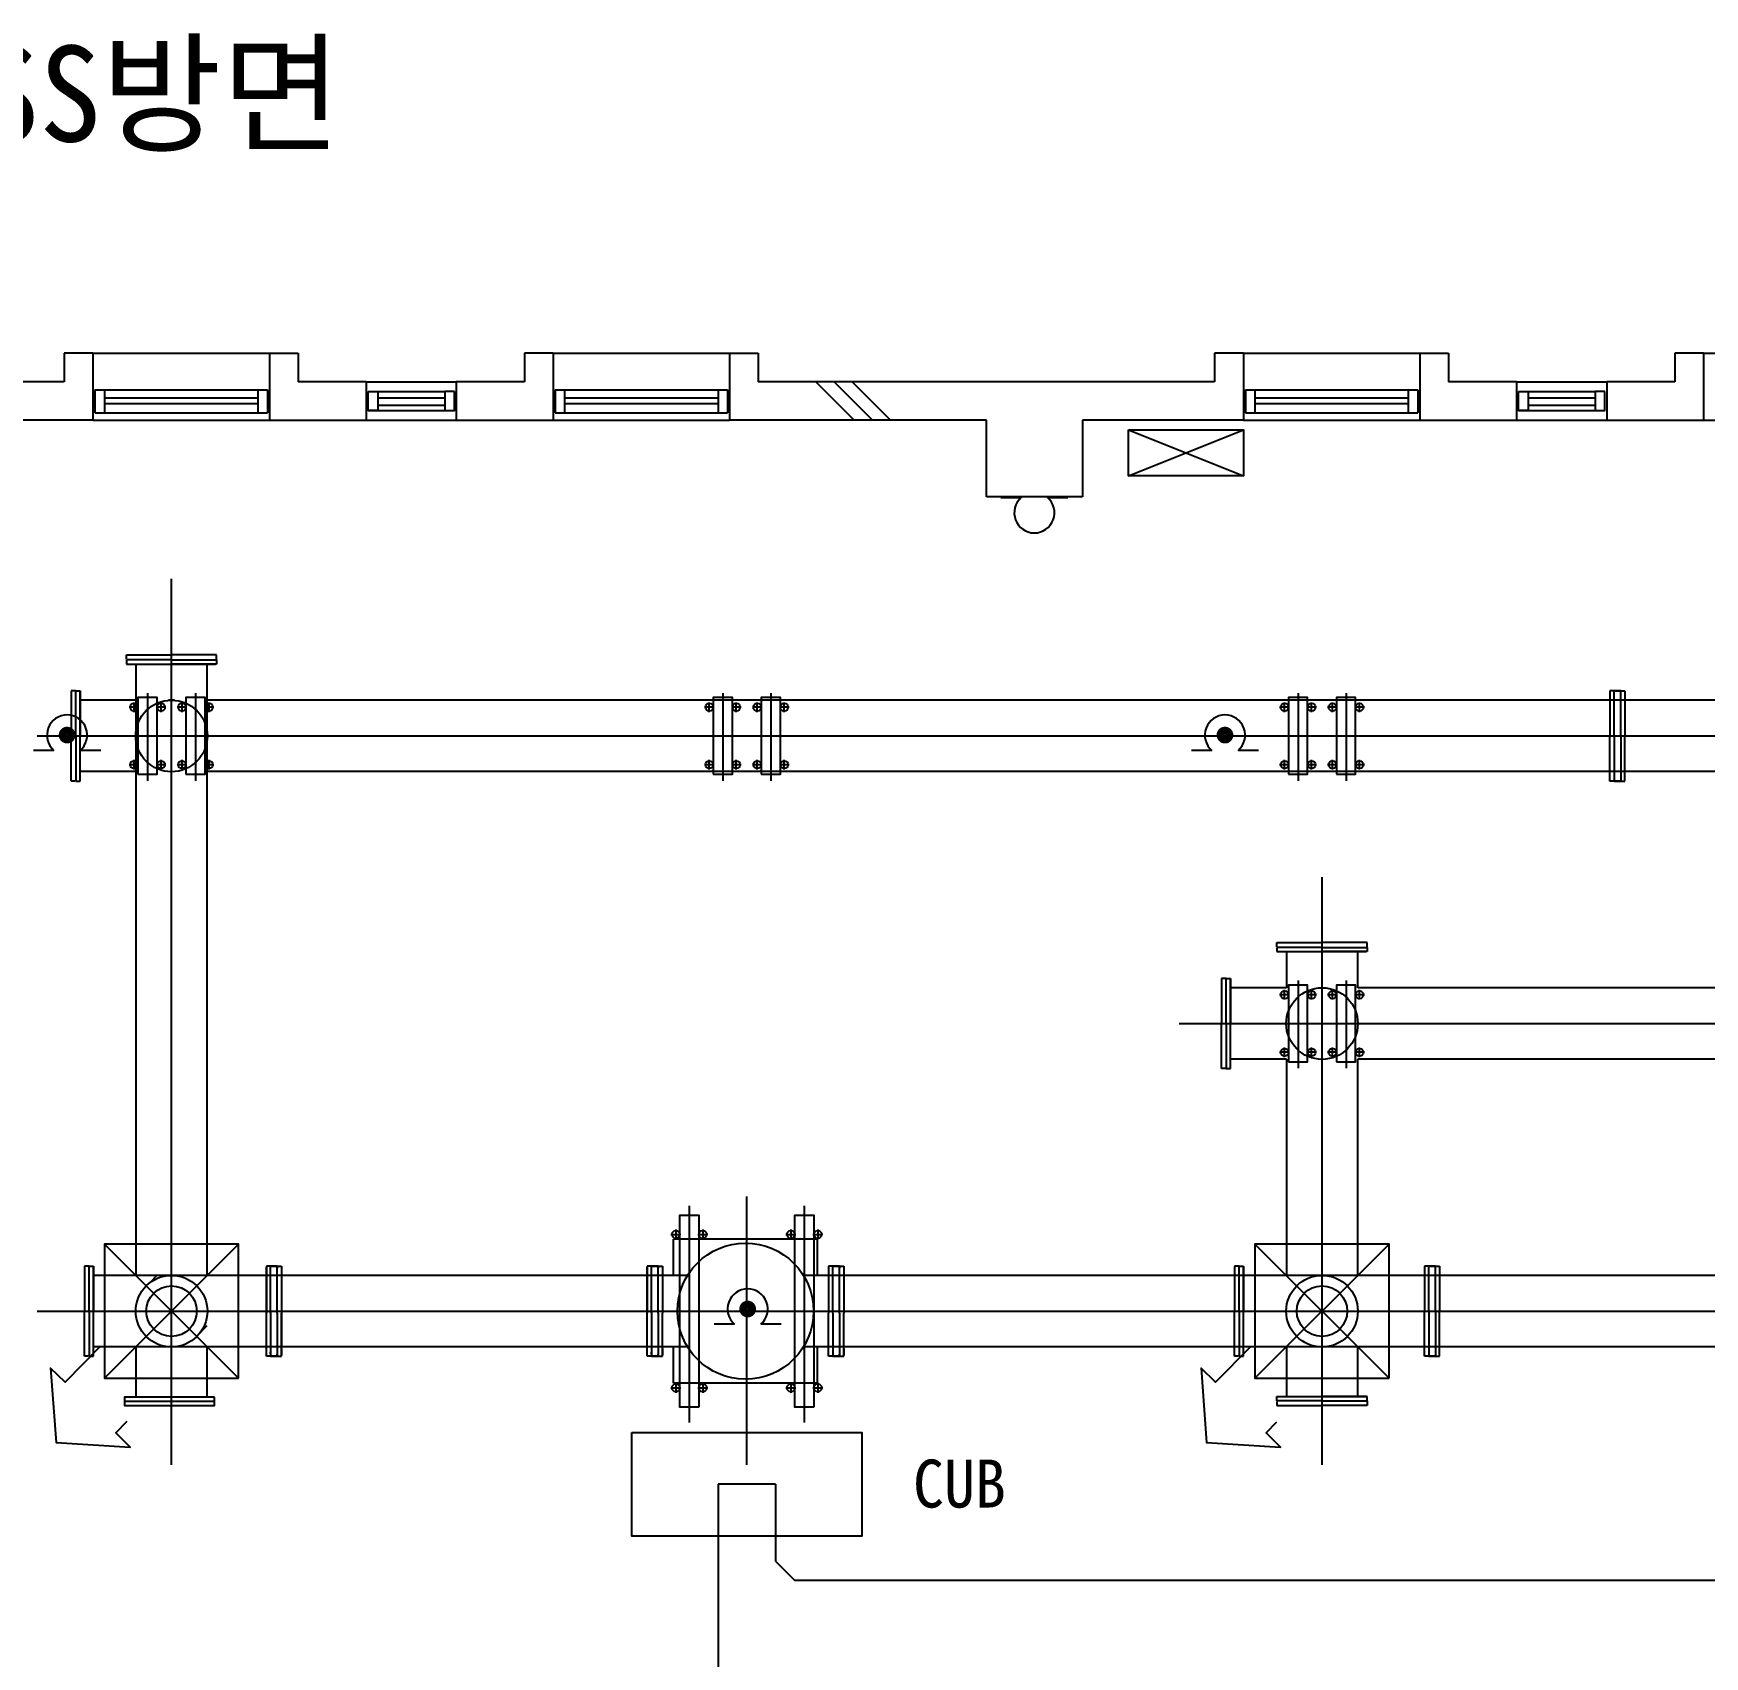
# Model space of a CAD drawing. Header units: millimetres. Extents: x 3254 to 63565, y -370693 to -326973.
# Drawn here: x 12145 to 20860, y -356833 to -348367 of the extents above; entities that cross this region are included whole.
import ezdxf
from ezdxf.enums import TextEntityAlignment as Align

# ---------------------------------------------------------------- set-up
doc = ezdxf.new("R2010")
doc.units = ezdxf.units.MM
doc.layers.add('TN-LEAT', color=3, linetype='Continuous')
doc.layers.add('TZ-BASE', color=253, linetype='Continuous')
doc.styles.get("Standard").update_dxf_attribs({"font": 'GulimChe.ttf'})

msp = doc.modelspace()

# ---------------------------------------------------------------- linework, layer by layer
at = {"layer": 'TZ-BASE'}
for p, q in [((12455.1, -350034.8), (12305.1, -350034.8)), ((12305.1, -350034.8), (12305.1, -350184.8)), ((12455.1, -350034.8), (13375.1, -350034.8)), ((12455.1, -350034.8), (12455.1, -350384.8)), ((13375.1, -350034.8), (13375.1, -350384.8)), ((13375.1, -350034.8), (13525.1, -350034.8)), ((13525.1, -350034.8), (13525.1, -350184.8)), ((14855.1, -350034.8), (14705.1, -350034.8)), ((14705.1, -350034.8), (14705.1, -350184.8)), ((14855.1, -350034.8), (15775.1, -350034.8)), ((14855.1, -350034.8), (14855.1, -350384.8)), ((15775.1, -350034.8), (15775.1, -350384.8)), ((15775.1, -350034.8), (15925.1, -350034.8)), ((15925.1, -350034.8), (15925.1, -350184.8)), ((18455.1, -350034.8), (18305.1, -350034.8)), ((18305.1, -350034.8), (18305.1, -350184.8)), ((18455.1, -350034.8), (19375.1, -350034.8)), ((18455.1, -350034.8), (18455.1, -350384.8)), ((19375.1, -350034.8), (19375.1, -350384.8)), ((19375.1, -350034.8), (19525.1, -350034.8)), ((19525.1, -350034.8), (19525.1, -350184.8)), ((20855.1, -350034.8), (20705.1, -350034.8)), ((20705.1, -350034.8), (20705.1, -350184.8)), ((20855.1, -350034.8), (21775.1, -350034.8)), ((20855.1, -350034.8), (20855.1, -350384.8)), ((12305.1, -350184.8), (11115.1, -350184.8)), ((12465.1, -350226.4), (13365.1, -350226.4)), ((12465.1, -350226.4), (12465.1, -350346.4)), ((12515.1, -350226.4), (12515.1, -350346.4)), ((12515.1, -350268), (13315.1, -350268)), ((13315.1, -350226.4), (13315.1, -350346.4)), ((13365.1, -350226.4), (13365.1, -350346.4)), ((13880.1, -350184.8), (13525.1, -350184.8)), ((13880.1, -350184.8), (14350.1, -350184.8)), ((13880.1, -350184.8), (13880.1, -350384.8)), ((13890.1, -350234.8), (14290.1, -350234.8)), ((13940.1, -350268.2), (14290.1, -350268.2)), ((14705.1, -350184.8), (14350.1, -350184.8)), ((14350.1, -350184.8), (14350.1, -350384.8)), ((14865.1, -350226.4), (15765.1, -350226.4)), ((14865.1, -350226.4), (14865.1, -350346.4)), ((14915.1, -350226.4), (14915.1, -350346.4)), ((14915.1, -350268), (15715.1, -350268)), ((15715.1, -350226.4), (15715.1, -350346.4)), ((15765.1, -350226.4), (15765.1, -350346.4)), ((18305.1, -350184.8), (15925.1, -350184.8)), ((16225.7, -350184.8), (16425.7, -350384.8)), ((16320, -350184.8), (16520, -350384.8)), ((16414.3, -350184.8), (16614.3, -350384.8)), ((18465.1, -350226.4), (19365.1, -350226.4)), ((18465.1, -350226.4), (18465.1, -350346.4)), ((18515.1, -350226.4), (18515.1, -350346.4)), ((18515.1, -350268), (19315.1, -350268)), ((19315.1, -350226.4), (19315.1, -350346.4)), ((19365.1, -350226.4), (19365.1, -350346.4)), ((19880.1, -350184.8), (19525.1, -350184.8)), ((19880.1, -350184.8), (20350.1, -350184.8)), ((19880.1, -350184.8), (19880.1, -350384.8)), ((19890.1, -350234.8), (20290.1, -350234.8)), ((19940.1, -350268.2), (20290.1, -350268.2)), ((20705.1, -350184.8), (20350.1, -350184.8)), ((20350.1, -350184.8), (20350.1, -350384.8)), ((12465.1, -350346.4), (13365.1, -350346.4)), ((12515.1, -350298), (13315.1, -350298)), ((13890.1, -350334.8), (14290.1, -350334.8)), ((13940.1, -350306.5), (14290.1, -350306.5)), ((14865.1, -350346.4), (15765.1, -350346.4)), ((14915.1, -350298), (15715.1, -350298)), ((18465.1, -350346.4), (19365.1, -350346.4)), ((18515.1, -350298), (19315.1, -350298)), ((19890.1, -350334.8), (20290.1, -350334.8)), ((19940.1, -350306.5), (20290.1, -350306.5)), ((12455.1, -350384.8), (11615.1, -350384.8)), ((12455.1, -350384.8), (13375.1, -350384.8)), ((13375.1, -350384.8), (13880.1, -350384.8)), ((13880.1, -350384.8), (14350.1, -350384.8)), ((14350.1, -350384.8), (14855.1, -350384.8)), ((14855.1, -350384.8), (15775.1, -350384.8)), ((17115.1, -350384.8), (15775.1, -350384.8)), ((17115.1, -350784.8), (17115.1, -350384.8)), ((17615.1, -350384.8), (17615.1, -350784.8)), ((18455.1, -350384.8), (17615.1, -350384.8)), ((17855.1, -350674.8), (18455.1, -350434.8)), ((17855.1, -350434.8), (18455.1, -350674.8)), ((18455.1, -350384.8), (19375.1, -350384.8)), ((19375.1, -350384.8), (19880.1, -350384.8)), ((19880.1, -350384.8), (20350.1, -350384.8)), ((20350.1, -350384.8), (20855.1, -350384.8)), ((20855.1, -350384.8), (21775.1, -350384.8)), ((17615.1, -350784.8), (17115.1, -350784.8)), ((17190.1, -350788), (17296.6, -350788)), ((17433.6, -350788), (17540.1, -350788)), ((12865.1, -355834), (12865.1, -351211.8)), ((12630.1, -351631.3), (12630.1, -351609.3)), ((12630.1, -351609.3), (12865.1, -351609.3)), ((12630.1, -351634.3), (12630.1, -351656.3)), ((12630.1, -351656.3), (12865.1, -351656.3)), ((12630.1, -351656.3), (12865.1, -351656.3)), ((12662.2, -351634.3), (12631.1, -351634.3)), ((12865.1, -351634.3), (12631.1, -351634.3)), ((12635.1, -351656.3), (12865.1, -351656.3)), ((12679.1, -351656.3), (12679.1, -354845.6)), ((13100.1, -351609.3), (12865.1, -351609.3)), ((12865.1, -351634.3), (13099.1, -351634.3)), ((13100.1, -351656.3), (12865.1, -351656.3)), ((12865.1, -351656.3), (13095.1, -351656.3)), ((13051.1, -351656.3), (13095.1, -351656.3)), ((13051.1, -354845.6), (13051.1, -351656.3)), ((13068, -351634.3), (13099.1, -351634.3)), ((13100.1, -351634.3), (13100.1, -351609.3)), ((13100.1, -351634.3), (13100.1, -351656.3)), ((12340.9, -351796.6), (12340.9, -352031.6)), ((12365.9, -351796.6), (12340.9, -351796.6)), ((12365.9, -351796.6), (12387.9, -351796.6)), ((12365.9, -352031.6), (12365.9, -351797.6)), ((12365.9, -351828.7), (12365.9, -351797.6)), ((12387.9, -351796.6), (12387.9, -352031.6)), ((12387.9, -352031.6), (12387.9, -351801.6)), ((12387.9, -351845.6), (12387.9, -351801.6)), ((12740.1, -351807.7), (12740.1, -352265.1)), ((12990.1, -351807.7), (12990.1, -352265.1)), ((15740.1, -351807.7), (15740.1, -352265.1)), ((15990.1, -351807.7), (15990.1, -352265.1)), ((18740.1, -351807.7), (18740.1, -352265.1)), ((18990.1, -351807.7), (18990.1, -352265.1)), ((20387.8, -351796.6), (20365.8, -351796.6)), ((20365.8, -351796.6), (20365.8, -352031.6)), ((20387.8, -351806.6), (20387.8, -351797.6)), ((20387.8, -352031.6), (20387.8, -351797.6)), ((20421.8, -351796.6), (20388.8, -351796.6)), ((20388.8, -351796.6), (20421.8, -351796.6)), ((20388.8, -351796.6), (20421.8, -351796.6)), ((20421.8, -351796.6), (20388.8, -351796.6)), ((20422.8, -351796.6), (20444.8, -351796.6)), ((20422.8, -351806.6), (20422.8, -351797.6)), ((20422.8, -352031.6), (20422.8, -351797.6)), ((20444.8, -351796.6), (20444.8, -352031.6)), ((12679.1, -351845.6), (12387.9, -351845.6)), ((12695, -351881.6), (12644.4, -351881.6)), ((12669.7, -351906.9), (12669.7, -351856.3)), ((12835.8, -351881.6), (12785.2, -351881.6)), ((12810.5, -351906.9), (12810.5, -351856.3)), ((12880.7, -351845.6), (12849.5, -351845.6)), ((12945, -351881.6), (12894.4, -351881.6)), ((12919.7, -351906.9), (12919.7, -351856.3)), ((13085.8, -351881.6), (13035.2, -351881.6)), ((24340.9, -351845.6), (13051.1, -351845.6)), ((13060.5, -351906.9), (13060.5, -351856.3)), ((15695, -351881.6), (15644.4, -351881.6)), ((15669.7, -351906.9), (15669.7, -351856.3)), ((15835.8, -351881.6), (15785.2, -351881.6)), ((15810.5, -351906.9), (15810.5, -351856.3)), ((15945, -351881.6), (15894.4, -351881.6)), ((15919.7, -351906.9), (15919.7, -351856.3)), ((16085.8, -351881.6), (16035.2, -351881.6)), ((16060.5, -351906.9), (16060.5, -351856.3)), ((18695, -351881.6), (18644.4, -351881.6)), ((18669.7, -351906.9), (18669.7, -351856.3)), ((18835.8, -351881.6), (18785.2, -351881.6)), ((18810.5, -351906.9), (18810.5, -351856.3)), ((18945, -351881.6), (18894.4, -351881.6)), ((18919.7, -351906.9), (18919.7, -351856.3)), ((19085.8, -351881.6), (19035.2, -351881.6)), ((19060.5, -351906.9), (19060.5, -351856.3)), ((12165.1, -352031.6), (49498, -352031.6)), ((12340.9, -352266.6), (12340.9, -352031.6)), ((12365.9, -352031.6), (12365.9, -352265.6)), ((12387.9, -352266.6), (12387.9, -352031.6)), ((12387.9, -352266.6), (12387.9, -352031.6)), ((12387.9, -352261.6), (12387.9, -352031.6)), ((20365.8, -352266.6), (20365.8, -352031.6)), ((20387.8, -352031.6), (20387.8, -352265.6)), ((20422.8, -352031.6), (20422.8, -352265.6)), ((20444.8, -352266.6), (20444.8, -352031.6)), ((12252, -352106.7), (12145.5, -352106.7)), ((12495.5, -352106.7), (12389, -352106.7)), ((12695, -352181.6), (12644.4, -352181.6)), ((12669.7, -352206.9), (12669.7, -352156.3)), ((12835.8, -352181.6), (12785.2, -352181.6)), ((12810.5, -352206.9), (12810.5, -352156.3)), ((12945, -352181.6), (12894.4, -352181.6)), ((12919.7, -352206.9), (12919.7, -352156.3)), ((13085.8, -352181.6), (13035.2, -352181.6)), ((13060.5, -352206.9), (13060.5, -352156.3)), ((15695, -352181.6), (15644.4, -352181.6)), ((15669.7, -352206.9), (15669.7, -352156.3)), ((15835.8, -352181.6), (15785.2, -352181.6)), ((15810.5, -352206.9), (15810.5, -352156.3)), ((15945, -352181.6), (15894.4, -352181.6)), ((15919.7, -352206.9), (15919.7, -352156.3)), ((16085.8, -352181.6), (16035.2, -352181.6)), ((16060.5, -352206.9), (16060.5, -352156.3)), ((18290.4, -352106.7), (18183.9, -352106.7)), ((18533.9, -352106.7), (18427.4, -352106.7)), ((18695, -352181.6), (18644.4, -352181.6)), ((18669.7, -352206.9), (18669.7, -352156.3)), ((18835.8, -352181.6), (18785.2, -352181.6)), ((18810.5, -352206.9), (18810.5, -352156.3)), ((18945, -352181.6), (18894.4, -352181.6)), ((18919.7, -352206.9), (18919.7, -352156.3)), ((19085.8, -352181.6), (19035.2, -352181.6)), ((19060.5, -352206.9), (19060.5, -352156.3)), ((12362.9, -352266.6), (12340.9, -352266.6)), ((12365.9, -352234.6), (12365.9, -352265.6)), ((12365.9, -352266.6), (12387.9, -352266.6)), ((12679.1, -352217.6), (12387.9, -352217.6)), ((24340.9, -352217.6), (13051.1, -352217.6)), ((20387.8, -352266.6), (20365.8, -352266.6)), ((20387.8, -352256.6), (20387.8, -352265.6)), ((20387.8, -352256.6), (20387.8, -352265.6)), ((20421.8, -352266.6), (20388.8, -352266.6)), ((20388.8, -352266.6), (20421.8, -352266.6)), ((20388.8, -352266.6), (20421.8, -352266.6)), ((20421.8, -352266.6), (20388.8, -352266.6)), ((20422.8, -352256.6), (20422.8, -352265.6)), ((20422.8, -352266.6), (20444.8, -352266.6)), ((18865.1, -355834), (18865.1, -352767.7)), ((18630.1, -353131.3), (18630.1, -353109.3)), ((18630.1, -353109.3), (18865.1, -353109.3)), ((18630.1, -353134.3), (18630.1, -353156.3)), ((18662.2, -353134.3), (18631.1, -353134.3)), ((18865.1, -353134.3), (18631.1, -353134.3)), ((19100.1, -353109.3), (18865.1, -353109.3)), ((18865.1, -353134.3), (19099.1, -353134.3)), ((19068, -353134.3), (19099.1, -353134.3)), ((19100.1, -353134.3), (19100.1, -353109.3)), ((19100.1, -353134.3), (19100.1, -353156.3)), ((18630.1, -353156.3), (18865.1, -353156.3)), ((18630.1, -353156.3), (18865.1, -353156.3)), ((18635.1, -353156.3), (18865.1, -353156.3)), ((18679.1, -353156.3), (18679.1, -353345.6)), ((19100.1, -353156.3), (18865.1, -353156.3)), ((18865.1, -353156.3), (19095.1, -353156.3)), ((19051.1, -353156.3), (19095.1, -353156.3)), ((19051.1, -353345.6), (19051.1, -353156.3)), ((18340.9, -353296.6), (18340.9, -353531.6)), ((18365.9, -353296.6), (18340.9, -353296.6)), ((18365.9, -353296.6), (18387.9, -353296.6)), ((18365.9, -353531.6), (18365.9, -353297.6)), ((18365.9, -353328.7), (18365.9, -353297.6)), ((18387.9, -353296.6), (18387.9, -353531.6)), ((18387.9, -353531.6), (18387.9, -353301.6)), ((18387.9, -353345.6), (18387.9, -353301.6)), ((18740.1, -353307.7), (18740.1, -353765.1)), ((18990.1, -353307.7), (18990.1, -353765.1)), ((18679.1, -353345.6), (18387.9, -353345.6)), ((18695, -353381.6), (18644.4, -353381.6)), ((18669.7, -353406.9), (18669.7, -353356.3)), ((18835.8, -353381.6), (18785.2, -353381.6)), ((18810.5, -353406.9), (18810.5, -353356.3)), ((18945, -353381.6), (18894.4, -353381.6)), ((18919.7, -353406.9), (18919.7, -353356.3)), ((19085.8, -353381.6), (19035.2, -353381.6)), ((30340.9, -353345.6), (19051.1, -353345.6)), ((19060.5, -353406.9), (19060.5, -353356.3)), ((18120.2, -353531.6), (55478.5, -353531.6)), ((18340.9, -353766.6), (18340.9, -353531.6)), ((18365.9, -353531.6), (18365.9, -353765.6)), ((18387.9, -353766.6), (18387.9, -353531.6)), ((18387.9, -353766.6), (18387.9, -353531.6)), ((18387.9, -353761.6), (18387.9, -353531.6)), ((18669.7, -353706.9), (18669.7, -353656.3)), ((18810.5, -353706.9), (18810.5, -353656.3)), ((18919.7, -353706.9), (18919.7, -353656.3)), ((19060.5, -353706.9), (19060.5, -353656.3)), ((18365.9, -353734.6), (18365.9, -353765.6)), ((18679.1, -353717.6), (18387.9, -353717.6)), ((18695, -353681.6), (18644.4, -353681.6)), ((18679.1, -353717.6), (18679.1, -354845.6)), ((18835.8, -353681.6), (18785.2, -353681.6)), ((18945, -353681.6), (18894.4, -353681.6)), ((19085.8, -353681.6), (19035.2, -353681.6)), ((19051.1, -354845.6), (19051.1, -353717.6)), ((30340.9, -353717.6), (19051.1, -353717.6)), ((18362.9, -353766.6), (18340.9, -353766.6)), ((18365.9, -353766.6), (18387.9, -353766.6)), ((15865.1, -355834), (15865.1, -354432.8)), ((15565.1, -354481.6), (15565.1, -355611.7)), ((16165.1, -354481.6), (16165.1, -355611.7)), ((15494.7, -354606.3), (15494.7, -354656.9)), ((15635.5, -354606.3), (15635.5, -354656.9)), ((16094.7, -354606.3), (16094.7, -354656.9)), ((16235.5, -354606.3), (16235.5, -354656.9)), ((13215.1, -354681.6), (12515.1, -355381.6)), ((13215.1, -355381.6), (12515.1, -354681.6)), ((13215.1, -354681.6), (12515.1, -355381.6)), ((13215.1, -355381.6), (12515.1, -354681.6)), ((15469.4, -354631.6), (15520, -354631.6)), ((16233.4, -354656.6), (15483.4, -354656.6)), ((15483.4, -354845.6), (15483.4, -354656.6)), ((15610.2, -354631.6), (15660.8, -354631.6)), ((16069.4, -354631.6), (16120, -354631.6)), ((16210.2, -354631.6), (16260.8, -354631.6)), ((16233.4, -354845.6), (16233.4, -354656.6)), ((19215.1, -354681.6), (18515.1, -355381.6)), ((19215.1, -355381.6), (18515.1, -354681.6)), ((19215.1, -354681.6), (18515.1, -355381.6)), ((19215.1, -355381.6), (18515.1, -354681.6)), ((12410.4, -354796.6), (12410.4, -355031.6)), ((12435.4, -354796.6), (12410.4, -354796.6)), ((12435.4, -354796.6), (12457.4, -354796.6)), ((12435.4, -355031.6), (12435.4, -354797.6)), ((12435.4, -354828.7), (12435.4, -354797.6)), ((12457.4, -354796.6), (12457.4, -355031.6)), ((13381.7, -354796.6), (13359.7, -354796.6)), ((13359.7, -354796.6), (13359.7, -355042.1)), ((13381.7, -354806.6), (13381.7, -354797.6)), ((13381.7, -355042.1), (13381.7, -354797.6)), ((13415.7, -354796.6), (13382.7, -354796.6)), ((13382.7, -354796.6), (13415.7, -354796.6)), ((13416.7, -354796.6), (13438.7, -354796.6)), ((13416.7, -354839.1), (13416.7, -354797.6)), ((13416.7, -354797.6), (13416.7, -354806.6)), ((13416.7, -354797.6), (13416.7, -354806.6)), ((13416.7, -355042.1), (13416.7, -354797.6)), ((13438.7, -354796.6), (13438.7, -355042.1)), ((15346.4, -354796.6), (15346.4, -355042.1)), ((15368.4, -354796.6), (15346.4, -354796.6)), ((15368.4, -354806.6), (15368.4, -354797.6)), ((15368.4, -355042.1), (15368.4, -354797.6)), ((15402.4, -354796.6), (15369.4, -354796.6)), ((15369.4, -354796.6), (15402.4, -354796.6)), ((15403.4, -354796.6), (15425.4, -354796.6)), ((15403.4, -354839.2), (15403.4, -354797.6)), ((15403.4, -354797.6), (15403.4, -354806.6)), ((15403.4, -354797.6), (15403.4, -354806.6)), ((15403.4, -355042.1), (15403.4, -354797.6)), ((15425.4, -354796.6), (15425.4, -355042.1)), ((16313.4, -354796.6), (16291.4, -354796.6)), ((16291.4, -354796.6), (16291.4, -355042.1)), ((16313.4, -354806.6), (16313.4, -354797.6)), ((16313.4, -355042.1), (16313.4, -354797.6)), ((16314.4, -354796.6), (16347.4, -354796.6)), ((16347.4, -354796.6), (16314.4, -354796.6)), ((16348.4, -354796.6), (16370.4, -354796.6)), ((16348.4, -354797.6), (16348.4, -354806.6)), ((16348.4, -354797.6), (16348.4, -354806.6)), ((16348.4, -354839.2), (16348.4, -354797.6)), ((16348.4, -355042.1), (16348.4, -354797.6)), ((16370.4, -354796.6), (16370.4, -355042.1)), ((16370.4, -354796.6), (16370.4, -355042.1)), ((18408.1, -354796.6), (18408.1, -355031.6)), ((18433.1, -354796.6), (18408.1, -354796.6)), ((18433.1, -354796.6), (18455.1, -354796.6)), ((18433.1, -355031.6), (18433.1, -354797.6)), ((18433.1, -354828.7), (18433.1, -354797.6)), ((18455.1, -354796.6), (18455.1, -355031.6)), ((19421.3, -354796.6), (19399.3, -354796.6)), ((19399.3, -354796.6), (19399.3, -355031.6)), ((19421.3, -354806.6), (19421.3, -354797.6)), ((19421.3, -355031.6), (19421.3, -354797.6)), ((19455.3, -354796.6), (19422.3, -354796.6)), ((19422.3, -354796.6), (19455.3, -354796.6)), ((19422.3, -354796.6), (19455.3, -354796.6)), ((19455.3, -354796.6), (19422.3, -354796.6)), ((19456.3, -354796.6), (19478.3, -354796.6)), ((19456.3, -354806.6), (19456.3, -354797.6)), ((19456.3, -355031.6), (19456.3, -354797.6)), ((19478.3, -354796.6), (19478.3, -355031.6)), ((12457.4, -355031.6), (12457.4, -354801.6)), ((12457.4, -354845.6), (12457.4, -354801.6)), ((15556, -354845.6), (12457.4, -354845.6)), ((13359.7, -355042.1), (13359.7, -354801.6)), ((13438.7, -354801.6), (13438.7, -355042.1)), ((13438.7, -354845.6), (13438.7, -355217.6)), ((15346.4, -355042.1), (15346.4, -354801.6)), ((15425.4, -354801.6), (15425.4, -355042.1)), ((15556, -354845.6), (15425.4, -354845.6)), ((16291.4, -354845.6), (16160.7, -354845.6)), ((21556, -354845.6), (16160.7, -354845.6)), ((16370.4, -354801.6), (16370.4, -355042.1)), ((18455.1, -355031.6), (18455.1, -354801.6)), ((18455.1, -354845.6), (18455.1, -354801.6)), ((12165.1, -355031.6), (55478.5, -355031.6)), ((12410.4, -355266.6), (12410.4, -355031.6)), ((12435.4, -355031.6), (12435.4, -355265.6)), ((12457.4, -355266.6), (12457.4, -355031.6)), ((12457.4, -355266.6), (12457.4, -355031.6)), ((12457.4, -355261.6), (12457.4, -355031.6)), ((12600.3, -355031.6), (13140, -355031.6)), ((13359.7, -355256), (13359.7, -355031.6)), ((13359.7, -355266.6), (13359.7, -355042.1)), ((13381.7, -355031.6), (13381.7, -355255)), ((13381.7, -355042.1), (13381.7, -355265.6)), ((13416.7, -355042.1), (13416.7, -355265.6)), ((13438.7, -355266.6), (13438.7, -355042.1)), ((13438.7, -355266.6), (13438.7, -355042.1)), ((15346.4, -355256.1), (15346.4, -355031.6)), ((15346.4, -355266.6), (15346.4, -355042.1)), ((15368.4, -355031.6), (15368.4, -355255.1)), ((15368.4, -355042.1), (15368.4, -355265.6)), ((15403.4, -355042.1), (15403.4, -355265.6)), ((15425.4, -355266.6), (15425.4, -355042.1)), ((15425.4, -355266.6), (15425.4, -355042.1)), ((16291.4, -355266.6), (16291.4, -355042.1)), ((16313.4, -355042.1), (16313.4, -355265.6)), ((16348.4, -355042.1), (16348.4, -355265.6)), ((16370.4, -355266.6), (16370.4, -355042.1)), ((18408.1, -355266.6), (18408.1, -355031.6)), ((18433.1, -355031.6), (18433.1, -355265.6)), ((18455.1, -355266.6), (18455.1, -355031.6)), ((18455.1, -355266.6), (18455.1, -355031.6)), ((18455.1, -355261.6), (18455.1, -355031.6)), ((18600.3, -355031.6), (19140, -355031.6)), ((19399.3, -355266.6), (19399.3, -355031.6)), ((19421.3, -355031.6), (19421.3, -355265.6)), ((19456.3, -355031.6), (19456.3, -355265.6)), ((19478.3, -355266.6), (19478.3, -355031.6)), ((15801.2, -355100.2), (15694.7, -355100.2)), ((16044.7, -355100.2), (15938.2, -355100.2)), ((12435.4, -355234.6), (12435.4, -355265.6)), ((15556, -355217.6), (12457.4, -355217.6)), ((12679.1, -355217.6), (12679.1, -355480.4)), ((13051.1, -355480.4), (13051.1, -355217.6)), ((13381.7, -355234.5), (13381.7, -355255)), ((13438.7, -355227.1), (13438.7, -355261.6)), ((15368.4, -355234.5), (15368.4, -355255.1)), ((15403.4, -355234.5), (15403.4, -355265.6)), ((15556, -355217.6), (15425.4, -355217.6)), ((15425.4, -355227.1), (15425.4, -355261.6)), ((15483.4, -355406.6), (15483.4, -355217.6)), ((16291.4, -355217.6), (16160.7, -355217.6)), ((21556, -355217.6), (16160.7, -355217.6)), ((16233.4, -355406.6), (16233.4, -355217.6)), ((16370.4, -355227.1), (16370.4, -355261.6)), ((18433.1, -355234.6), (18433.1, -355265.6)), ((18679.1, -355217.6), (18679.1, -355477.4)), ((19051.1, -355477.4), (19051.1, -355217.6)), ((12432.4, -355266.6), (12410.4, -355266.6)), ((12435.4, -355266.6), (12457.4, -355266.6)), ((13381.7, -355266.6), (13359.7, -355266.6)), ((13381.7, -355246), (13381.7, -355255)), ((13381.7, -355255), (13381.7, -355246)), ((13381.7, -355256.6), (13381.7, -355265.6)), ((13415.7, -355266.6), (13382.7, -355266.6)), ((13382.7, -355266.6), (13415.7, -355266.6)), ((13416.7, -355245), (13416.7, -355265.6)), ((13416.7, -355265.6), (13416.7, -355256.6)), ((13416.7, -355265.6), (13416.7, -355256.6)), ((13416.7, -355266.6), (13438.7, -355266.6)), ((15368.4, -355266.6), (15346.4, -355266.6)), ((15368.4, -355246.1), (15368.4, -355255.1)), ((15368.4, -355255.1), (15368.4, -355246.1)), ((15368.4, -355256.6), (15368.4, -355265.6)), ((15402.4, -355266.6), (15369.4, -355266.6)), ((15369.4, -355266.6), (15402.4, -355266.6)), ((15403.4, -355265.6), (15403.4, -355256.6)), ((15403.4, -355265.6), (15403.4, -355256.6)), ((15403.4, -355266.6), (15425.4, -355266.6)), ((16313.4, -355266.6), (16291.4, -355266.6)), ((16313.4, -355256.6), (16313.4, -355265.6)), ((16314.4, -355266.6), (16347.4, -355266.6)), ((16347.4, -355266.6), (16314.4, -355266.6)), ((16348.4, -355245), (16348.4, -355265.6)), ((16348.4, -355265.6), (16348.4, -355256.6)), ((16348.4, -355265.6), (16348.4, -355256.6)), ((16348.4, -355266.6), (16370.4, -355266.6)), ((18430.1, -355266.6), (18408.1, -355266.6)), ((18433.1, -355266.6), (18455.1, -355266.6)), ((19421.3, -355266.6), (19399.3, -355266.6)), ((19421.3, -355256.6), (19421.3, -355265.6)), ((19421.3, -355256.6), (19421.3, -355265.6)), ((19455.3, -355266.6), (19422.3, -355266.6)), ((19422.3, -355266.6), (19455.3, -355266.6)), ((19422.3, -355266.6), (19455.3, -355266.6)), ((19455.3, -355266.6), (19422.3, -355266.6)), ((19456.3, -355256.6), (19456.3, -355265.6)), ((19456.3, -355266.6), (19478.3, -355266.6)), ((16233.4, -355406.6), (15483.4, -355406.6)), ((15494.7, -355406.3), (15494.7, -355456.9)), ((15635.5, -355406.3), (15635.5, -355456.9)), ((16094.7, -355406.3), (16094.7, -355456.9)), ((16235.5, -355406.3), (16235.5, -355456.9)), ((15469.4, -355431.6), (15520, -355431.6)), ((15610.2, -355431.6), (15660.8, -355431.6)), ((16069.4, -355431.6), (16120, -355431.6)), ((16210.2, -355431.6), (16260.8, -355431.6)), ((18630.1, -355499.4), (18630.1, -355477.4)), ((18630.1, -355477.4), (18865.1, -355477.4)), ((18630.1, -355477.4), (18865.1, -355477.4)), ((18635.1, -355477.4), (18865.1, -355477.4)), ((19100.1, -355477.4), (18865.1, -355477.4)), ((18865.1, -355477.4), (19095.1, -355477.4)), ((19051.1, -355477.4), (19095.1, -355477.4)), ((19100.1, -355499.4), (19100.1, -355477.4)), ((13089.6, -355502.4), (12619.6, -355502.4)), ((18630.1, -355502.4), (18630.1, -355524.4)), ((18630.1, -355524.4), (18865.1, -355524.4)), ((18662.2, -355499.4), (18631.1, -355499.4)), ((18865.1, -355499.4), (18631.1, -355499.4)), ((18865.1, -355499.4), (19099.1, -355499.4)), ((19100.1, -355524.4), (18865.1, -355524.4)), ((19068, -355499.4), (19099.1, -355499.4)), ((19100.1, -355499.4), (19100.1, -355524.4)), ((15715.1, -355934.8), (15715.1, -357034.8)), ((16015.1, -355934.8), (15715.1, -355934.8)), ((16015.1, -355934.8), (16015.1, -356334.8)), ((16015.1, -356334.8), (16114.4, -356434.8)), ((16114.4, -356434.8), (21615, -356434.8))]:
    msp.add_line(p, q, dxfattribs=at)
for points in [[(13890.1, -350234.8), (13940.1, -350234.8), (13940.1, -350334.8), (13890.1, -350334.8)], [(14340.1, -350234.8), (14290.1, -350234.8), (14290.1, -350334.8), (14340.1, -350334.8)], [(19890.1, -350234.8), (19940.1, -350234.8), (19940.1, -350334.8), (19890.1, -350334.8)], [(20340.1, -350234.8), (20290.1, -350234.8), (20290.1, -350334.8), (20340.1, -350334.8)], [(17855.1, -350434.8), (18455.1, -350434.8), (18455.1, -350674.8), (17855.1, -350674.8)], [(12690.1, -352231.6), (12790.1, -352231.6), (12790.1, -351831.6), (12690.1, -351831.6)], [(12940.1, -352231.6), (13040.1, -352231.6), (13040.1, -351831.6), (12940.1, -351831.6)], [(15690.1, -352231.6), (15790.1, -352231.6), (15790.1, -351831.6), (15690.1, -351831.6)], [(15940.1, -352231.6), (16040.1, -352231.6), (16040.1, -351831.6), (15940.1, -351831.6)], [(18690.1, -352231.6), (18790.1, -352231.6), (18790.1, -351831.6), (18690.1, -351831.6)], [(18940.1, -352231.6), (19040.1, -352231.6), (19040.1, -351831.6), (18940.1, -351831.6)], [(18690.1, -353731.6), (18790.1, -353731.6), (18790.1, -353331.6), (18690.1, -353331.6)], [(18940.1, -353731.6), (19040.1, -353731.6), (19040.1, -353331.6), (18940.1, -353331.6)], [(15615.1, -355531.6), (15515.1, -355531.6), (15515.1, -354531.6), (15615.1, -354531.6)], [(16215.1, -355531.6), (16115.1, -355531.6), (16115.1, -354531.6), (16215.1, -354531.6)], [(13215.1, -355381.6), (13215.1, -354681.6), (12515.1, -354681.6), (12515.1, -355381.6)], [(13215.1, -355381.6), (13215.1, -354681.6), (12515.1, -354681.6), (12515.1, -355381.6)], [(19215.1, -355381.6), (19215.1, -354681.6), (18515.1, -354681.6), (18515.1, -355381.6)], [(19215.1, -355381.6), (19215.1, -354681.6), (18515.1, -354681.6), (18515.1, -355381.6)], [(13089.6, -355480.4), (12619.6, -355480.4), (12619.6, -355524.4), (13089.6, -355524.4)], [(15265.1, -355664.8), (16465.1, -355664.8), (16465.1, -356204.8), (15265.1, -356204.8)]]:
    msp.add_lwpolyline(points, close=True, dxfattribs=at)
at = {"layer": 'TZ-BASE', "const_width": 41.4}
for points in [[(12297.5, -352027.1, -1), (12343.5, -352027.1, -1)], [(18335.9, -352027.1, -1), (18381.9, -352027.1, -1)], [(15846.7, -355020.6, -1), (15892.7, -355020.6, -1)]]:
    msp.add_lwpolyline(points, format="xyb", close=True, dxfattribs=at)
at = {"layer": 'TZ-BASE'}
for points in [[(12788.4, -354845.6), (12751.2, -354883.7)], [(12994.7, -355163.8), (13051.1, -355106.5)], [(12491.9, -355217.6), (12309.8, -355402.8), (12234.2, -355329.3), (12262.8, -355717.2), (12649.3, -355740.2), (12573.7, -355666.7), (12633.6, -355605.2)], [(18491.9, -355217.6), (18309.8, -355402.8), (18234.2, -355329.3), (18262.8, -355717.2), (18649.3, -355740.2), (18573.7, -355666.7), (18630.1, -355608.8)]]:
    msp.add_lwpolyline(points, dxfattribs=at)
for centre, radius in [((12669.7, -351881.6), 20.4), ((12865.1, -352031.6), 186.7), ((12810.5, -351881.6), 20.4), ((12919.7, -351881.6), 20.4), ((13060.5, -351881.6), 20.4), ((15669.7, -351881.6), 20.4), ((15810.5, -351881.6), 20.4), ((15919.7, -351881.6), 20.4), ((16060.5, -351881.6), 20.4), ((18669.7, -351881.6), 20.4), ((18810.5, -351881.6), 20.4), ((18919.7, -351881.6), 20.4), ((19060.5, -351881.6), 20.4), ((12669.7, -352181.6), 20.4), ((12810.5, -352181.6), 20.4), ((12919.7, -352181.6), 20.4), ((13060.5, -352181.6), 20.4), ((15669.7, -352181.6), 20.4), ((15810.5, -352181.6), 20.4), ((15919.7, -352181.6), 20.4), ((16060.5, -352181.6), 20.4), ((18669.7, -352181.6), 20.4), ((18810.5, -352181.6), 20.4), ((18919.7, -352181.6), 20.4), ((19060.5, -352181.6), 20.4), ((18669.7, -353381.6), 20.4), ((18865.1, -353531.6), 186.7), ((18810.5, -353381.6), 20.4), ((18919.7, -353381.6), 20.4), ((19060.5, -353381.6), 20.4), ((18669.7, -353681.6), 20.4), ((18810.5, -353681.6), 20.4), ((18919.7, -353681.6), 20.4), ((19060.5, -353681.6), 20.4), ((15494.7, -354631.6), 20.4), ((15635.5, -354631.6), 20.4), ((16094.7, -354631.6), 20.4), ((16235.5, -354631.6), 20.4), ((15858.4, -355031.6), 355), ((12865.1, -355031.6), 186.7), ((18865.1, -355031.6), 186.7), ((12865.1, -355031.6), 131.7), ((18865.1, -355031.6), 131.7), ((15494.7, -355431.6), 20.4), ((15635.5, -355431.6), 20.4), ((16094.7, -355431.6), 20.4), ((16235.5, -355431.6), 20.4)]:
    msp.add_circle(centre, radius, dxfattribs=at)
for centre, radius, start, end in [((17365.1, -350867.6), 105, 130.72175, 49.27825), ((20388.8, -351797.6), 1, 90, 180), ((20388.8, -351797.6), 1, 90, 180), ((20421.8, -351797.6), 1, 0, 90), ((20421.8, -351797.6), 1, 0, 90), ((12320.5, -352027.1), 105, 310.72175, 229.27825), ((18358.9, -352027.1), 105, 310.72175, 229.27825), ((12320.5, -352027.1), 29.7, 0, 180), ((12320.5, -352027.1), 29.7, 0, 180), ((18358.9, -352027.1), 29.7, 0, 180), ((18358.9, -352027.1), 29.7, 0, 180), ((12320.5, -352027.1), 29.7, 180, 0), ((12320.5, -352027.1), 29.7, 180, 0), ((18358.9, -352027.1), 29.7, 180, 0), ((18358.9, -352027.1), 29.7, 180, 0), ((20388.8, -352265.6), 1, 180, 270), ((20388.8, -352265.6), 1, 180, 270), ((20388.8, -352265.6), 1, 180, 270), ((20388.8, -352265.6), 1, 180, 270), ((20421.8, -352265.6), 1, 270, 0), ((20421.8, -352265.6), 1, 270, 0), ((13382.7, -354797.6), 1, 90, 180), ((13382.7, -354797.6), 1, 90, 180), ((13415.7, -354797.6), 1, 0, 90), ((13415.7, -354797.6), 1, 0, 90), ((13415.7, -354797.6), 1, 0, 90), ((13415.7, -354797.6), 1, 0, 90), ((15369.4, -354797.6), 1, 90, 180), ((15369.4, -354797.6), 1, 90, 180), ((15402.4, -354797.6), 1, 0, 90), ((15402.4, -354797.6), 1, 0, 90), ((15402.4, -354797.6), 1, 0, 90), ((15402.4, -354797.6), 1, 0, 90), ((16314.4, -354797.6), 1, 90, 180), ((16314.4, -354797.6), 1, 90, 180), ((16347.4, -354797.6), 1, 0, 90), ((16347.4, -354797.6), 1, 0, 90), ((16347.4, -354797.6), 1, 0, 90), ((16347.4, -354797.6), 1, 0, 90), ((19422.3, -354797.6), 1, 90, 180), ((19422.3, -354797.6), 1, 90, 180), ((19455.3, -354797.6), 1, 0, 90), ((19455.3, -354797.6), 1, 0, 90), ((15869.7, -355020.6), 105, 310.72175, 229.27825), ((15869.7, -355020.6), 29.7, 0, 180), ((15869.7, -355020.6), 29.7, 0, 180), ((15869.7, -355020.6), 29.7, 180, 0), ((15869.7, -355020.6), 29.7, 180, 0), ((13382.7, -355265.6), 1, 180, 270), ((13382.7, -355265.6), 1, 180, 270), ((13415.7, -355265.6), 1, 270, 0), ((13415.7, -355265.6), 1, 270, 0), ((13415.7, -355265.6), 1, 270, 0), ((13415.7, -355265.6), 1, 270, 0), ((15369.4, -355265.6), 1, 180, 270), ((15369.4, -355265.6), 1, 180, 270), ((15402.4, -355265.6), 1, 270, 0), ((15402.4, -355265.6), 1, 270, 0), ((15402.4, -355265.6), 1, 270, 0), ((15402.4, -355265.6), 1, 270, 0), ((16314.4, -355265.6), 1, 180, 270), ((16314.4, -355265.6), 1, 180, 270), ((16347.4, -355265.6), 1, 270, 0), ((16347.4, -355265.6), 1, 270, 0), ((16347.4, -355265.6), 1, 270, 0), ((16347.4, -355265.6), 1, 270, 0), ((19422.3, -355265.6), 1, 180, 270), ((19422.3, -355265.6), 1, 180, 270), ((19422.3, -355265.6), 1, 180, 270), ((19422.3, -355265.6), 1, 180, 270), ((19455.3, -355265.6), 1, 270, 0), ((19455.3, -355265.6), 1, 270, 0)]:
    msp.add_arc(centre, radius, start, end, dxfattribs=at)

# ---------------------------------------------------------------- texts
at = {"layer": 'TN-LEAT'}
msp.add_text('부산SS방면', height=500, dxfattribs=at).set_placement((12175.2, -348676), align=Align.MIDDLE)
at = {"layer": 'TZ-BASE'}
msp.add_text('CUB', height=250, dxfattribs=at).set_placement((16974.2, -355930.8), align=Align.MIDDLE)

doc.saveas('drawing.dxf')
